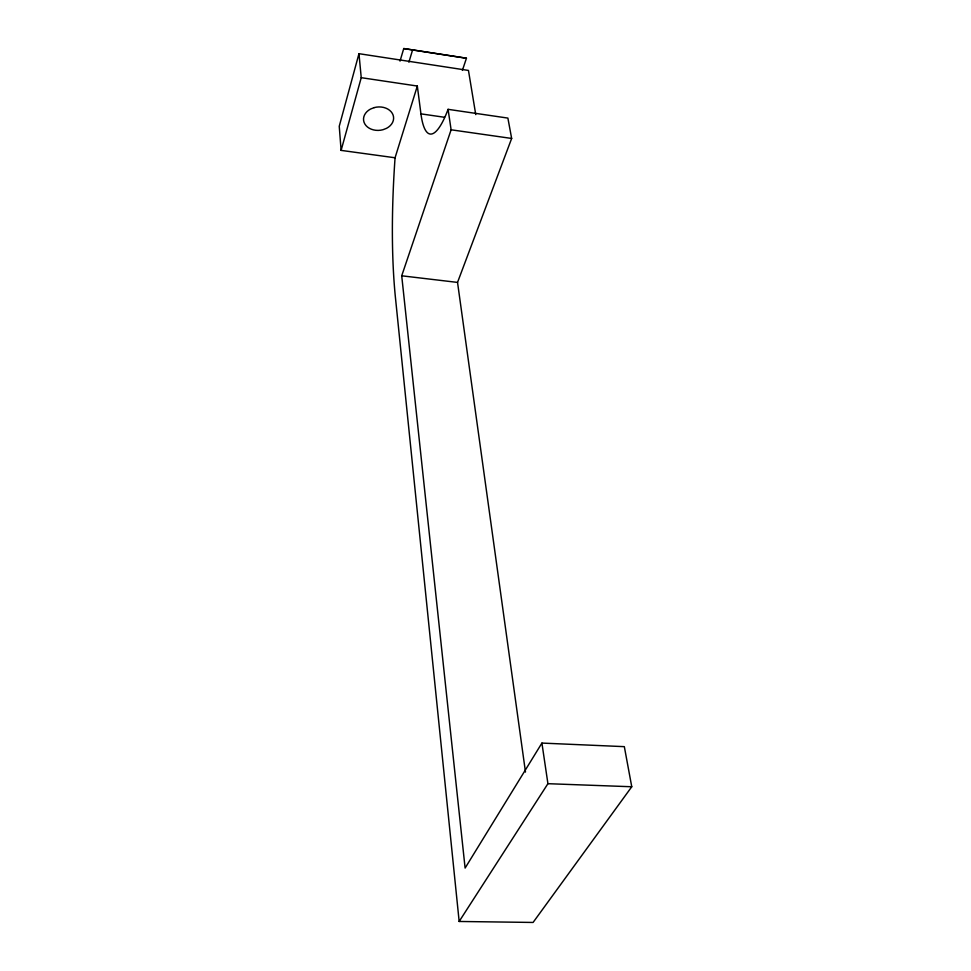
<?xml version="1.0" encoding="UTF-8"?>
<svg xmlns="http://www.w3.org/2000/svg" width="971" height="971" viewBox="0 0 971 971"><rect width="100%" height="100%" fill="white"/><g stroke="black" fill="none" stroke-linecap="round" stroke-linejoin="round"><path stroke-width="1.46" d="M358.967 53.684L339.243 126.279L341.112 150.384L395.063 157.775L417.324 86.043L361.236 77.68L358.967 53.684L468.459 70.446L475.754 114.614M341.112 150.384L361.236 77.68M400.016 61.124L403.742 48.55L466.444 58.224L462.39 70.398M408.888 62.205L412.602 49.873M395.063 157.775A338.83 83.421 -81.3 0 0 395.185 295.099L459.162 921.467L533.079 922.45L631.757 786.753L624.329 746.65L541.915 743.082L465.109 868.062L401.715 275.8L451.114 129.798L448.08 109.335A88.434 19.626 -81.5 0 1 420.941 113.862L417.324 86.043M525.481 772.066L457.535 282.403L511.656 138.452L507.882 118.086L448.08 109.335M459.162 921.467L547.923 783.694L541.915 743.082M547.923 783.694L631.757 786.753M401.715 275.8L457.535 282.403M451.114 129.798L511.656 138.452M420.941 113.862L444.536 117.285M466.444 58.224L403.742 48.55M374.151 107.623L370.558 109.043A15.075 11.701 -5.4 0 0 364.878 124.045A15.075 11.701 -5.4 0 0 382.95 129.726L386.507 128.342A15.075 11.701 -5.4 0 0 392.272 113.316A15.075 11.701 -5.4 0 0 374.151 107.623"/></g></svg>
